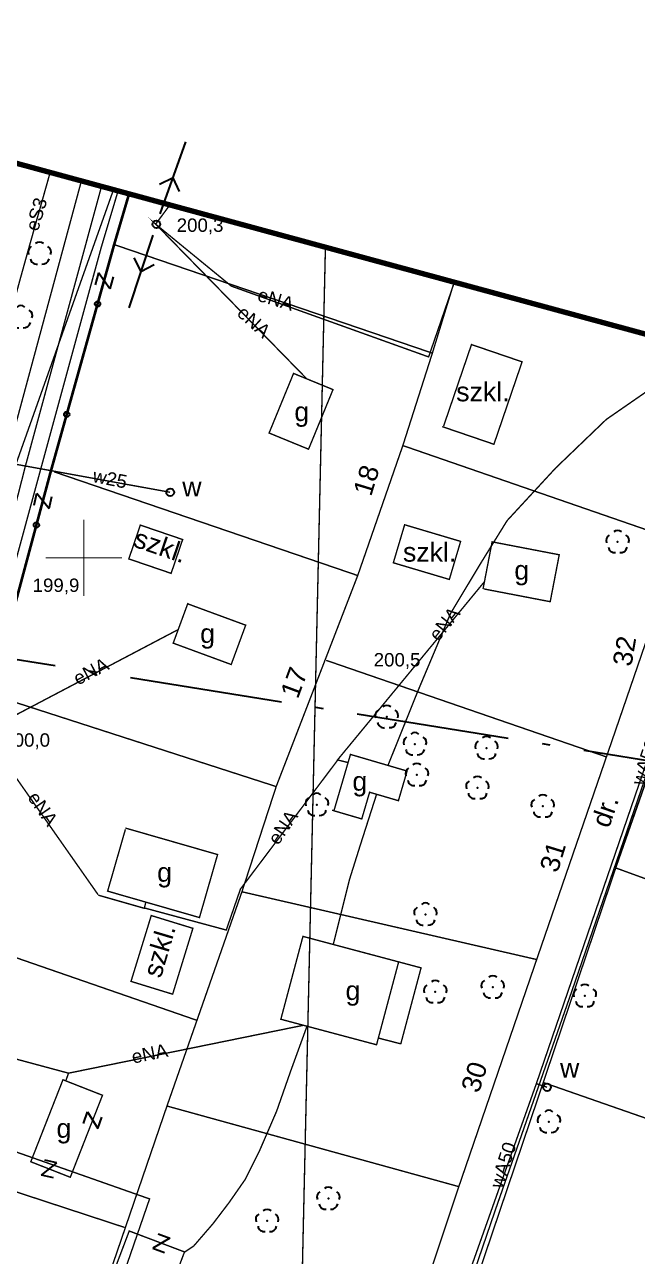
# Model space of a CAD drawing. Extents: x 7572697 to 7573818, y 5546684 to 5547005.
# Drawn here: x 7573146.1 to 7573186.2, y 5546854.3 to 5546934.9 of the extents above; entities that cross this region are included whole.
import ezdxf
from ezdxf.enums import TextEntityAlignment as Align

# ---------------------------------------------------------------- set-up
doc = ezdxf.new("R2010")
doc.units = 0
doc.header["$MEASUREMENT"] = 0
for name, pattern in [('1', [2, 1, -1]), ('15', [3, 2, -0.45, 0.1, -0.45]), ('2', [1, 0.5, -0.5]), ('901', [0])]:
    doc.linetypes.add(name, pattern=pattern)
doc.styles.add('STYL_ARIAL', font='Arial', dxfattribs={"oblique": 0.1})

# ---------------------------------------------------------------- blocks, each defined once
blk = doc.blocks.new('922')
at = {"color": 0}
for centre, radius, start, end in [((-0.35, 0.1), 0.4, 119.84816, 203.51949), ((0, 0.35), 0.4, 50.114, 129.886), ((0.35, 0.1), 0.4, 336.88451, 60.15184), ((-0.2, -0.3), 0.4, 187.477, 278.47884), ((0.2, -0.275), 0.425, 262.64593, 349.62892)]:
    blk.add_arc(centre, radius, start, end, dxfattribs=at)
blk.add_point((0, 0), dxfattribs=at)
blk = doc.blocks.new('510')
at = {"color": 0}
blk.add_circle((0, 0), 0.25, dxfattribs=at)
blk.add_circle((0, 0), 0.25, dxfattribs=at)
blk = doc.blocks.new('516')
at = {"color": 0}
for p, q in [((0.75, 0), (5.75, 0)), ((3.25, 0), (2.55, 0.7)), ((2.55, -0.7), (3.25, 0))]:
    blk.add_line(p, q, dxfattribs=at)
blk = doc.blocks.new('926')
at = {"color": 0}
for centre, radius, start, end in [((-0.35, 0.1), 0.4, 119.84816, 203.51949), ((0, 0.35), 0.4, 50.114, 129.886), ((0.35, 0.1), 0.4, 336.88451, 60.15184), ((-0.2, -0.3), 0.4, 187.477, 278.47884), ((0.2, -0.275), 0.425, 262.64593, 349.62892)]:
    blk.add_arc(centre, radius, start, end, dxfattribs=at)
blk = doc.blocks.new('991')
at = {"color": 0}
for p, q in [((-0.4, 0.5), (0.4, 0.5)), ((0.4, 0.5), (-0.4, -0.5)), ((-0.4, -0.5), (0.4, -0.5))]:
    blk.add_line(p, q, dxfattribs=at)
blk = doc.blocks.new('202')
at = {"color": 0}
blk.add_circle((0, 0), 0.25, dxfattribs=at)
blk.add_circle((0, 0), 0.25, dxfattribs=at)

msp = doc.modelspace()

# ---------------------------------------------------------------- linework, layer by layer
at = {"color": 6, "const_width": 0.35}
for points in [[(7572705, 5547005), (7572811, 5546980), (7572924, 5546986), (7573270, 5546892)], [(7573422.4326, 5546860.6425), (7573270, 5546892), (7573092.2503, 5546940.2904)]]:
    msp.add_lwpolyline(points, dxfattribs=at)
at = {"color": 1}
for points, const_width in [([(7573147.7837, 5546925.1677), (7573146.3285, 5546920.0083), (7573145.8324, 5546918.2224), (7573144.5756, 5546913.5922), (7573141.4668, 5546902.1026), (7573137.6965, 5546886.2541), (7573134.3958, 5546871.8277), (7573130.394, 5546856.4356), (7573126.1606, 5546840.3224), (7573124.4739, 5546833.7012), (7573120.8756, 5546819.6982), (7573116.08, 5546802.5532)], 0.09), ([(7573154.7092, 5546921.8471), (7573155.6683, 5546923.1369)], 0.09), ([(7573164.5687, 5546911.7033), (7573154.7091, 5546921.801), (7573159.637, 5546917.7661), (7573172.5354, 5546913.1358), (7573174.2221, 5546918.0306)], 0.09), ([(7573150, 5546897.5), (7573150, 5546902.5)], 0.065), ([(7573150, 5546897.5), (7573150, 5546902.5)], 0.065), ([(7573150, 5546897.5), (7573150, 5546902.5)], 0.065), ([(7573150, 5546897.5), (7573150, 5546902.5)], 0.065), ([(7573147.5, 5546900), (7573152.5, 5546900)], 0.065), ([(7573147.5, 5546900), (7573152.5, 5546900)], 0.065), ([(7573147.5, 5546900), (7573152.5, 5546900)], 0.065), ([(7573147.5, 5546900), (7573152.5, 5546900)], 0.065), ([(7573167.241, 5546886.6196), (7573166.5806, 5546886.7847), (7573176.1858, 5546898.4374)], 0.09), ([(7573143.4841, 5546888.6354), (7573156.118, 5546895.2831)], 0.09), ([(7573143.451, 5546888.6354), (7573150.9255, 5546877.9727)], 0.09), ([(7573153.9153, 5546877.1128), (7573159.3062, 5546875.6576), (7573160.2322, 5546878.3365), (7573166.6153, 5546886.8032)], 0.09), ([(7573150.9387, 5546877.9396), (7573153.9483, 5546877.0797), (7573154.0476, 5546877.4766)], 0.09), ([(7573135.4341, 5546856.0122), (7573139.1713, 5546868.9437), (7573148.994, 5546866.2979), (7573148.8287, 5546865.8349)], 0.09), ([(7573148.9941, 5546866.2979), (7573164.3333, 5546869.4266)], 0.09)]:
    msp.add_lwpolyline(points, dxfattribs=dict(at, const_width=const_width))
at = {"color": 0, "const_width": 0.09}
for points in [[(7573149.8474, 5546924.6914), (7573143.4313, 5546900.9054), (7573140.3621, 5546889.515), (7573136.7571, 5546875.684), (7573132.2592, 5546859.0747), (7573129.9772, 5546850.4625), (7573125.1155, 5546833.3308), (7573120.2471, 5546816.1659), (7573116.3776, 5546802.2952)], [(7573118.2297, 5546801.1376), (7573120.5448, 5546809.3397), (7573123.819, 5546821.2195), (7573128.0193, 5546836.2412), (7573131.5713, 5546849.4836), (7573134.5942, 5546860.1132), (7573136.2809, 5546866.2979), (7573139.1913, 5546876.6563), (7573140.6796, 5546882.1795), (7573143.9803, 5546894.0593), (7573147.1883, 5546905.8465), (7573151.124, 5546920.2729), (7573152.2485, 5546924.0432)], [(7573172.7798, 5546913.3828), (7573174.2038, 5546918.0256)], [(7573173.6235, 5546916.1336), (7573173.6235, 5546916.1336)], [(7573173.4208, 5546908.58), (7573176.8047, 5546907.4237), (7573178.6467, 5546912.8145), (7573175.3376, 5546913.9452), (7573173.5145, 5546908.6096)], [(7573163.705, 5546912.0577), (7573166.2846, 5546910.9993), (7573164.6855, 5546907.1015), (7573162.1058, 5546908.1598), (7573163.705, 5546912.0577)], [(7573152.895, 5546899.941), (7573155.701, 5546898.983), (7573156.4558, 5546901.1939), (7573153.6895, 5546902.1384), (7573152.9393, 5546899.9409)], [(7573170.203, 5546899.681), (7573173.889, 5546898.585), (7573174.6286, 5546901.0725), (7573170.9677, 5546902.1611), (7573170.2229, 5546899.6561)], [(7573176.159, 5546897.9615), (7573180.4848, 5546897.1295), (7573181.0751, 5546900.1986), (7573176.6868, 5546901.0426), (7573176.0915, 5546897.9476)], [(7573156.806, 5546896.9829), (7573160.5763, 5546895.5939), (7573159.6288, 5546893.0221), (7573155.8371, 5546894.4191), (7573156.806, 5546897.0491)], [(7573189.74, 5546893.91), (7573184.77, 5546879.72)], [(7573166.2205, 5546883.4941), (7573168.1655, 5546882.9237), (7573168.6774, 5546884.6695), (7573170.5601, 5546884.1174), (7573171.1287, 5546886.0559), (7573167.4255, 5546887.142), (7573166.333, 5546883.4168)], [(7573152.7131, 5546882.3273), (7573158.7389, 5546880.5939), (7573157.554, 5546876.475), (7573151.5502, 5546878.2021), (7573152.7131, 5546882.2448)], [(7573116.3247, 5546877.9197), (7573135.1101, 5546871.5697), (7573133.0596, 5546865.5504), (7573154.2924, 5546858.0759), (7573152.3609, 5546852.48), (7573171.2787, 5546846.13), (7573169.2943, 5546840.0446), (7573190.7388, 5546832.4775), (7573188.8867, 5546827.3843), (7573211.0455, 5546819.5129)], [(7573155.757, 5546871.477), (7573153.079, 5546872.3), (7573154.4024, 5546876.6063), (7573157.1241, 5546875.7699), (7573155.7895, 5546871.4272)], [(7573164.2777, 5546875.2544), (7573170.5759, 5546873.5755), (7573169.1313, 5546868.1565), (7573162.8745, 5546869.8243), (7573164.3106, 5546875.2119)], [(7573169.2481, 5546868.5945), (7573170.5759, 5546873.5756), (7573172.0412, 5546873.185), (7573170.7079, 5546868.1832)], [(7573170.7049, 5546868.2194), (7573169.2481, 5546868.5945)], [(7573146.5136, 5546860.4771), (7573148.6303, 5546865.868), (7573151.2142, 5546864.8535), (7573149.1088, 5546859.4912), (7573146.5136, 5546860.5102)], [(7573157.4664, 5546849.8709), (7573158.5665, 5546852.7742), (7573156.2183, 5546853.664), (7573156.5762, 5546854.6086), (7573152.9626, 5546855.9779), (7573151.5176, 5546852.1644), (7573157.4842, 5546849.9036)]]:
    msp.add_lwpolyline(points, dxfattribs=at)
at = {"color": 3, "linetype": '901', "const_width": 0.175}
msp.add_lwpolyline([(7573152.9562, 5546923.8118), (7573151.964, 5546920.4384), (7573147.7968, 5546905.5158), (7573143.8942, 5546890.9637), (7573140.08, 5546875.75), (7573136.02, 5546861.7), (7573132.36, 5546847.31), (7573124.44, 5546818.74)], dxfattribs=at)
at = {"color": 5, "const_width": 0.09}
for points in [[(7573131.6838, 5546851.7193), (7573136.1155, 5546867.3165), (7573138.8937, 5546876.7489), (7573140.3489, 5546882.9335), (7573142.3465, 5546890.8842), (7573143.6694, 5546896.209), (7573146.1763, 5546906.0052), (7573151.1703, 5546924.3606)], [(7573135.9502, 5546877.8072), (7573145.5546, 5546906.1176), (7573151.931, 5546924.063)], [(7573145.6141, 5546906.1044), (7573155.6352, 5546904.2854)], [(7573189.219, 5546893.7287), (7573179.5815, 5546865.6233)], [(7573179.5799, 5546865.6166), (7573171.8078, 5546843.7223), (7573165.9473, 5546826.2267), (7573160.9533, 5546811.5424), (7573158.572, 5546804.0348)], [(7573180.28, 5546865.38), (7573179.5424, 5546865.6249)]]:
    msp.add_lwpolyline(points, dxfattribs=at)
at = {"color": 3, "const_width": 0.09}
for points in [[(7573151.9784, 5546920.4817), (7573172.7798, 5546913.3828)], [(7573172.7798, 5546913.3828), (7573170.85, 5546907.34), (7573167.9, 5546898.84), (7573162.57, 5546885.04), (7573160.33, 5546878.16), (7573155.43, 5546864.15)], [(7573170.85, 5546907.34), (7573188.9315, 5546901.086)], [(7573167.9, 5546898.84), (7573148.06, 5546905.62)], [(7573188.9874, 5546901.0311), (7573184.16, 5546886.98)], [(7573184.7541, 5546879.719), (7573189.715, 5546893.8742)], [(7573184.16, 5546886.98), (7573165.8357, 5546893.2954)], [(7573143.93, 5546891.06), (7573162.57, 5546885.04)], [(7573184.16, 5546886.98), (7573179.6, 5546873.73)], [(7573180.03, 5546865.69), (7573184.77, 5546879.72)], [(7573184.77, 5546879.72), (7573203.81, 5546872.78)], [(7573160.33, 5546878.16), (7573179.6, 5546873.73)], [(7573140.08, 5546875.75), (7573157.4259, 5546869.7402)], [(7573179.6, 5546873.73), (7573174.51, 5546858.88)], [(7573170.26, 5546836.8), (7573180.03, 5546865.69)], [(7573180.03, 5546865.69), (7573199.18, 5546859.01)], [(7573138.25, 5546813.96), (7573155.43, 5546864.15)], [(7573155.43, 5546864.15), (7573174.51, 5546858.88)], [(7573136.2385, 5546861.5982), (7573152.66, 5546856.21)], [(7573174.51, 5546858.88), (7573164.98, 5546830.28)]]:
    msp.add_lwpolyline(points, dxfattribs=at)
at = {"color": 0, "linetype": '1', "const_width": 0.09}
msp.add_lwpolyline([(7573165.7886, 5546920.3192), (7573164.135, 5546847.0296), (7573164.135, 5546832.4114), (7573163.9365, 5546787.4719)], dxfattribs=at)
at = {"color": 37, "const_width": 0.09}
for points in [[(7573191.559, 5546913.4135), (7573187.5902, 5546911.4291), (7573184.1507, 5546909.0479), (7573180.8434, 5546905.8729), (7573177.6684, 5546902.4333), (7573175.9486, 5546899.6552), (7573173.9642, 5546896.3479), (7573171.8475, 5546891.3208), (7573169.8777, 5546886.4227)], [(7573169.1337, 5546884.5357), (7573168.0905, 5546881.2799), (7573167.3629, 5546878.9648), (7573166.3045, 5546874.7315)], [(7573164.5847, 5546869.3736), (7573163.5264, 5546866.4632), (7573162.6003, 5546863.8173), (7573161.4758, 5546861.2112), (7573160.5498, 5546859.3591), (7573159.4915, 5546857.8378), (7573158.4331, 5546856.4487), (7573157.1764, 5546854.9935), (7573156.5811, 5546854.5966)]]:
    msp.add_lwpolyline(points, dxfattribs=at)
at = {"color": 0, "linetype": '2', "const_width": 0.09}
msp.add_lwpolyline([(7573196.0635, 5546912.0906), (7573190.6726, 5546897.1416), (7573181.9083, 5546871.6887), (7573176.9474, 5546857.4938), (7573171.4837, 5546841.5527), (7573165.1999, 5546822.5688), (7573163.447, 5546817.4756), (7573159.1806, 5546804.5309), (7573155.6153, 5546793.6433)], dxfattribs=at)
at = {"linetype": '15', "ltscale": 5}
msp.add_lwpolyline([(7573108.622, 5546899.293), (7573226.703, 5546880.3512), (7573221.1744, 5546784.0016), (7573305.1608, 5546712.2674)], dxfattribs=at)
at = {"color": 0}
for centre in [(7573150.8925, 5546916.6015), (7573148.8753, 5546909.3779), (7573146.8927, 5546902.1447)]:
    msp.add_circle(centre, 0.175, dxfattribs=at)

# ---------------------------------------------------------------- block references
for name, p, rotation in [('516', (7573154.74, 5546921.78), 70.45641), ('516', (7573154.74, 5546921.81), 251.6715), ('991', (7573151.32, 5546918.11), 254.65025), ('991', (7573147.32, 5546903.73), 77.46962), ('991', (7573150.57, 5546863.22), 70.19879000000002), ('991', (7573147.73, 5546860.03), 167.00574), ('991', (7573155.06, 5546855.18), 339.4422700000001)]:
    msp.add_blockref(name, p, dxfattribs=dict(at, rotation=rotation))
for name, p in [('510', (7573154.74, 5546921.81)), ('926', (7573147.1, 5546919.9)), ('926', (7573145.88, 5546915.74)), ('202', (7573155.64, 5546904.29)), ('922', (7573184.89, 5546901.04)), ('922', (7573169.8, 5546889.59)), ('922', (7573171.64, 5546887.82)), ('922', (7573176.32, 5546887.56)), ('922', (7573171.77, 5546885.8)), ('922', (7573175.73, 5546884.95)), ('922', (7573165.23, 5546883.85)), ('922', (7573180, 5546883.75)), ('922', (7573172.33, 5546876.68)), ('922', (7573172.97, 5546871.61)), ('922', (7573176.73, 5546871.92)), ('202', (7573180.28, 5546865.38, 200.78)), ('922', (7573180.4, 5546863.12)), ('922', (7573165.98, 5546858.1)), ('922', (7573161.98, 5546856.64))]:
    msp.add_blockref(name, p, dxfattribs=at)
at = {"color": 3}
msp.add_blockref('922', (7573182.75, 5546871.35), dxfattribs=at)

# ---------------------------------------------------------------- texts
at = {"color": 0, "style": 'STYL_ARIAL'}
for s, height, rotation, p in [('eS3', 0.875, 73.3008, (7573146.1543, 5546921.5527)), ('eNA', 0.875, 343.3008, (7573161.5339, 5546917.6611)), ('eNA', 0.875, 317.8156, (7573160.5287, 5546916.5553)), ('w25', 0.875, 348.5507, (7573150.697, 5546905.8239)), ('szkl.', 1.25, 341.1753, (7573153.5592, 5546901.9399)), ('eNA', 0.875, 51.1466, (7573172.4811, 5546895.036)), ('eNA', 0.875, 27.4397, (7573149.2009, 5546892.4197)), ('wA50', 0.875, 71.222, (7573185.7667, 5546885.3269)), ('eNA', 0.875, 304.6242, (7573147.0019, 5546884.8166)), ('dr.', 1.25, 70.71, (7573183.1419, 5546882.6782)), ('eNA', 0.875, 55.4077, (7573161.9684, 5546881.6519)), ('szkl.', 1.25, 73.4127, (7573153.8272, 5546872.8175)), ('eNA', 0.875, 11.3099, (7573153.0457, 5546867.7798)), ('wA50', 0.875, 72.2553, (7573176.5201, 5546858.9683))]:
    msp.add_text(s, height=height, rotation=rotation, dxfattribs=at).set_placement(p, align=Align.TOP_LEFT)
for s, height, p in [('200,3', 0.875, (7573156.0651, 5546922.1907)), ('szkl.', 1.25, (7573174.339, 5546911.4837)), ('g', 1.25, (7573163.7573, 5546910.184)), ('w', 1.25, (7573156.4289, 5546905.2628)), ('szkl.', 1.25, (7573170.8579, 5546900.9972)), ('g', 1.25, (7573178.1395, 5546899.8191)), ('199,9', 0.875, (7573146.646, 5546898.6427)), ('g', 1.25, (7573157.5997, 5546895.6782)), ('200,5', 0.875, (7573168.9438, 5546893.7709)), ('200,0', 0.875, (7573144.7277, 5546888.5224)), ('g', 1.25, (7573167.554, 5546886.0143)), ('g', 1.25, (7573154.7879, 5546880.0611)), ('g', 1.25, (7573167.1024, 5546872.3281)), ('w', 1.25, (7573181.1265, 5546867.2605)), ('g', 1.25, (7573148.207, 5546863.3197))]:
    msp.add_text(s, height=height, dxfattribs=at).set_placement(p, align=Align.TOP_LEFT)
at = {"color": 3, "style": 'STYL_ARIAL'}
for s, rotation, p in [('18', 73.0725, (7573167.5784, 5546904.3275)), ('32', 80.1342, (7573184.5537, 5546893.0541)), ('17', 69.6236, (7573162.8088, 5546891.1526)), ('31', 72.8973, (7573179.7678, 5546879.7131)), ('30', 72.2996, (7573174.6251, 5546865.3165))]:
    msp.add_text(s, height=1.25, rotation=rotation, dxfattribs=at).set_placement(p, align=Align.TOP_LEFT)

doc.saveas('drawing.dxf')
